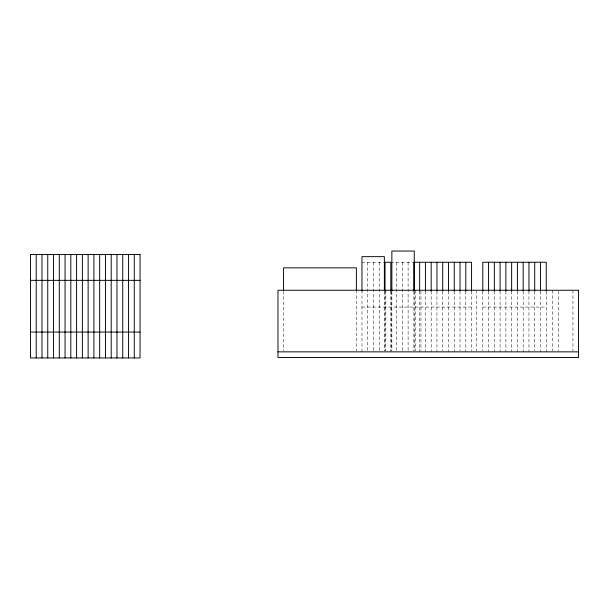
<?xml version="1.0" encoding="UTF-8"?>
<svg xmlns="http://www.w3.org/2000/svg" width="609" height="609" viewBox="0 0 609 609"><rect width="100%" height="100%" fill="white"/><g stroke="black" fill="none" stroke-linecap="round" stroke-linejoin="round"><path stroke-width="0.46" stroke-dasharray="3.04 2.28" d="M361.967 262.251L384.218 262.251M390.811 262.251L413.884 262.251M361.967 307.058L471.564 307.058M482.8 307.058L546.25 307.058M572.947 290.257L572.947 350.906M558.392 291.201L558.392 350.906M552.401 290.257L552.401 350.906M546.25 291.186L546.25 351.857M540.48 291.186L540.48 351.857M534.71 291.186L534.71 350.921M528.947 291.186L528.947 351.857M523.177 291.186L523.177 351.857M517.406 291.186L517.406 351.857M511.636 291.186L511.636 351.857M505.873 291.186L505.873 351.857M500.103 291.186L500.103 351.857M494.333 291.186L494.333 351.857M488.57 291.186L488.57 351.857M482.8 291.186L482.8 350.921M476.74 290.257L476.74 350.906M471.564 291.186L471.564 350.921M465.794 291.186L465.794 351.857M460.031 291.186L460.031 350.921M454.261 291.186L454.261 351.857M448.49 291.186L448.49 351.857M442.72 291.186L442.72 350.921M436.957 291.186L436.957 351.857M431.187 291.186L431.187 351.857M425.417 291.186L425.417 351.857M420.948 291.201L420.948 350.906M419.654 291.186L419.654 351.857M415.346 290.257L415.346 350.906M414.257 291.947L414.257 350.906M413.884 291.186L413.884 350.921M408.114 262.251L408.114 351.857M402.343 262.251L402.343 351.857M396.581 262.251L396.581 351.857M391.861 291.947L391.861 350.906M391.42 291.201L391.42 350.906M390.811 291.186L390.811 351.857M385.824 290.257L385.824 350.906M385.04 291.186L385.04 350.921M384.37 291.528L384.37 350.913M379.278 262.251L379.278 351.857M373.507 262.251L373.507 351.857M367.737 262.251L367.737 351.857M361.967 290.257L361.967 351.857M356.372 290.257L356.372 350.913M283.566 291.201L283.566 350.913"/><path stroke-width="0.91" d="M30.45 280.346L140.047 280.346M30.45 332.08L140.047 332.08M277.97 351.857L578.55 351.857M546.25 291.186L546.25 262.251L482.8 262.251L482.8 291.186M540.48 262.251L540.48 291.186M534.71 262.251L534.71 291.186M528.947 262.251L528.947 291.186M523.177 262.251L523.177 291.186M517.406 262.251L517.406 291.186M511.636 262.251L511.636 291.186M505.873 262.251L505.873 291.186M500.103 262.251L500.103 291.186M494.333 262.251L494.333 291.186M488.57 262.251L488.57 291.186M471.564 291.186L471.564 262.251L413.884 262.251L413.884 291.186M465.794 262.251L465.794 291.186M460.031 262.251L460.031 291.186M454.261 262.251L454.261 291.186M448.49 262.251L448.49 291.186M442.72 262.251L442.72 291.186M436.957 262.251L436.957 291.186M431.187 262.251L431.187 291.186M425.417 262.251L425.417 291.186M419.654 262.251L419.654 291.186M414.257 290.995L414.257 251.053L391.861 251.053L391.861 290.995M390.811 291.186L390.811 262.251L385.04 262.251L385.04 291.186M384.37 290.584L384.37 256.655L361.967 256.655L361.967 291.186M356.372 290.508L356.372 267.853L283.566 267.853L283.566 290.508M134.277 254.486L134.277 357.947M128.507 254.486L128.507 357.947M122.736 254.486L122.736 357.947M116.974 254.486L116.974 357.947M111.203 254.486L111.203 357.947M105.433 254.486L105.433 357.947M99.67 254.486L99.67 357.947M93.9 254.486L93.9 357.947M88.13 254.486L88.13 357.947M82.36 254.486L82.36 357.947M76.597 254.486L76.597 357.947M70.827 254.486L70.827 357.947M65.056 254.486L65.056 357.947M59.294 254.486L59.294 357.947M53.523 254.486L53.523 357.947M47.753 254.486L47.753 357.947M41.983 254.486L41.983 357.947M36.22 254.486L36.22 357.947M140.047 254.486L30.45 254.486L30.45 357.947L140.047 357.947L140.047 254.486M578.55 290.257L277.97 290.257L277.97 357.453L578.55 357.453L578.55 290.257"/></g></svg>
